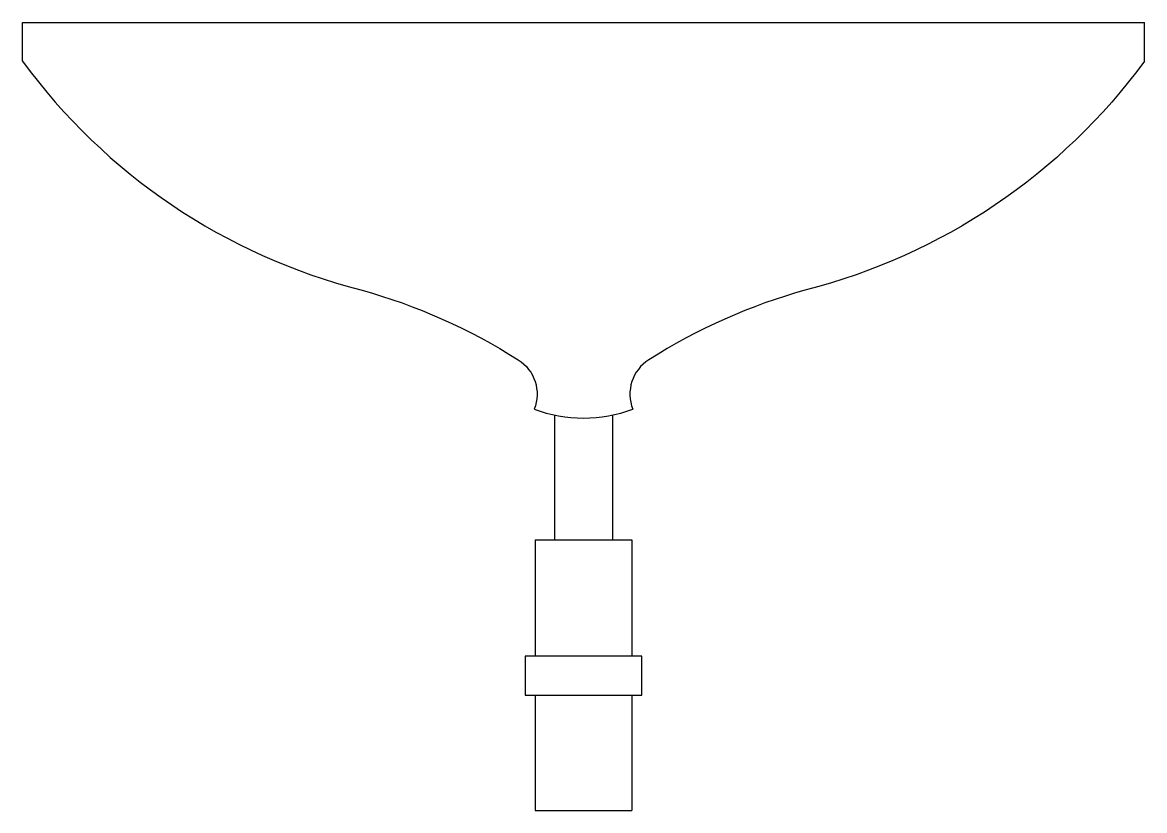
# Model space of a CAD drawing. Extents: x -0.29 to 0.29, y 0.443 to 0.85.
import ezdxf

# ---------------------------------------------------------------- set-up
doc = ezdxf.new("R2010")
doc.units = 0
doc.layers.get('0').update_dxf_attribs({"color": 8, "linetype": 'CONTINUOUS'})

msp = doc.modelspace()

# ---------------------------------------------------------------- linework, layer by layer
at = {"color": 0}
for p, q in [((-0.29, 0.85), (0.29, 0.85)), ((-0.29, 0.85), (0.29, 0.85)), ((-0.29, 0.83), (-0.29, 0.85)), ((0.29, 0.83), (0.29, 0.85)), ((-0.015, 0.64708), (-0.015, 0.58267)), ((0.015, 0.64708), (0.015, 0.58267)), ((-0.025, 0.58267), (-0.025, 0.52252)), ((-0.025, 0.58267), (0.025, 0.58267)), ((0.025, 0.58267), (0.025, 0.52252)), ((-0.025, 0.50226), (-0.025, 0.44267)), ((0.025, 0.50226), (0.025, 0.44267)), ((-0.025, 0.44267), (0.025, 0.44267))]:
    msp.add_line(p, q, dxfattribs=at)
for points in [[(-0.29, 0.83, 0.17376), (-0.11503, 0.71175, -0.073984), (-0.03377, 0.67566, -0.360509), (-0.02549, 0.65009, -0.67816)], [(0.29, 0.83, -0.17376), (0.11503, 0.71175, 0.073984), (0.03377, 0.67566, 0.360509), (0.02549, 0.65009, 0.67816)]]:
    msp.add_lwpolyline(points, format="xyb", dxfattribs=at)
msp.add_lwpolyline([(-0.03018, 0.52252), (-0.03018, 0.50226), (0.03016, 0.50226), (0.03016, 0.52252)], close=True, dxfattribs=at)
msp.add_arc((0, 0.71909), 0.07356, 249.72328, 290.27672, dxfattribs=at)

doc.saveas('drawing.dxf')
